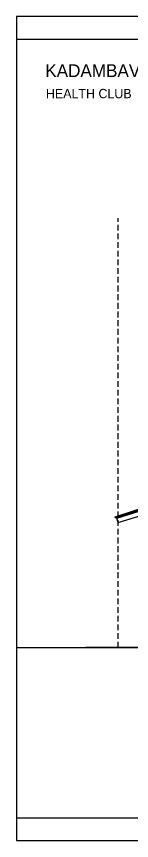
# Model space of a CAD drawing. Extents: x 12259 to 18078, y -1461 to 1911.
# Drawn here: x 13301 to 13400, y 1199 to 1911 of the extents above; entities that cross this region are included whole.
import ezdxf

# ---------------------------------------------------------------- set-up
doc = ezdxf.new("R2010")
doc.units = 0
doc.header["$LTSCALE"] = 20
doc.header["$MEASUREMENT"] = 0
doc.linetypes.add('HIDDEN', pattern=[0.375, 0.25, -0.125])
for name, color, linetype in [('border', 230, 'CONTINUOUS'), ('BORTEXT', 2, 'CONTINUOUS'), ('guide', 211, 'CONTINUOUS'), ('TILE', 22, 'CONTINUOUS'), ('wall', 13, 'CONTINUOUS'), ('WOOD', 7, 'CONTINUOUS')]:
    doc.layers.add(name, color=color, linetype=linetype)
doc.layers.add('correct', color=230, linetype='CONTINUOUS', plot=False)
doc.styles.add('style4', font='boos1_1.ttf')

msp = doc.modelspace()

# ---------------------------------------------------------------- linework, layer by layer
at = {"layer": 'border'}
for p, q in [((13300.76, 1891), (14381.16, 1891)), ((13300.76, 1219.02), (14381.16, 1219.02))]:
    msp.add_line(p, q, dxfattribs=at)
at = {"layer": 'correct', "color": 3}
msp.add_lwpolyline([(14381.16, 1199.42), (14381.16, 1910.61), (13300.76, 1910.61), (13300.76, 1199.42)], close=True, dxfattribs=at)
at = {"layer": 'guide', "linetype": 'HIDDEN'}
msp.add_line((13388.73, 1365.89), (13388.73, 1736.67), dxfattribs=at)
at = {"layer": 'guide'}
msp.add_line((14381.16, 1365.89), (13360.76, 1365.89), dxfattribs=at)
at = {"layer": 'TILE', "lineweight": -2}
for p, q in [((13386.1, 1478.78), (13444.23, 1498.14)), ((13386.4, 1477.86), (13444.23, 1496.99)), ((13386.4, 1477.86), (13386.1, 1478.78))]:
    msp.add_line(p, q, dxfattribs=at)
at = {"layer": 'wall'}
msp.add_line((13300.76, 1365.89), (14381.16, 1365.89), dxfattribs=at)
at = {"layer": 'WOOD'}
for p, q in [((13387.54, 1477.59), (13444.23, 1495.85)), ((13388.73, 1473.89), (13444.23, 1491.29)), ((13388.73, 1473.89), (13387.54, 1477.59))]:
    msp.add_line(p, q, dxfattribs=at)

# ---------------------------------------------------------------- texts
at = {"layer": 'BORTEXT', "style": 'style4'}
msp.add_text('KADAMBAVANAM', height=11.0382, dxfattribs=at).set_placement((13325.65, 1858.33))
at = {"layer": 'BORTEXT', "color": 7, "style": 'style4'}
msp.add_text('HEALTH CLUB', height=8.0278, dxfattribs=at).set_placement((13326.24, 1840.07))

doc.saveas('drawing.dxf')
